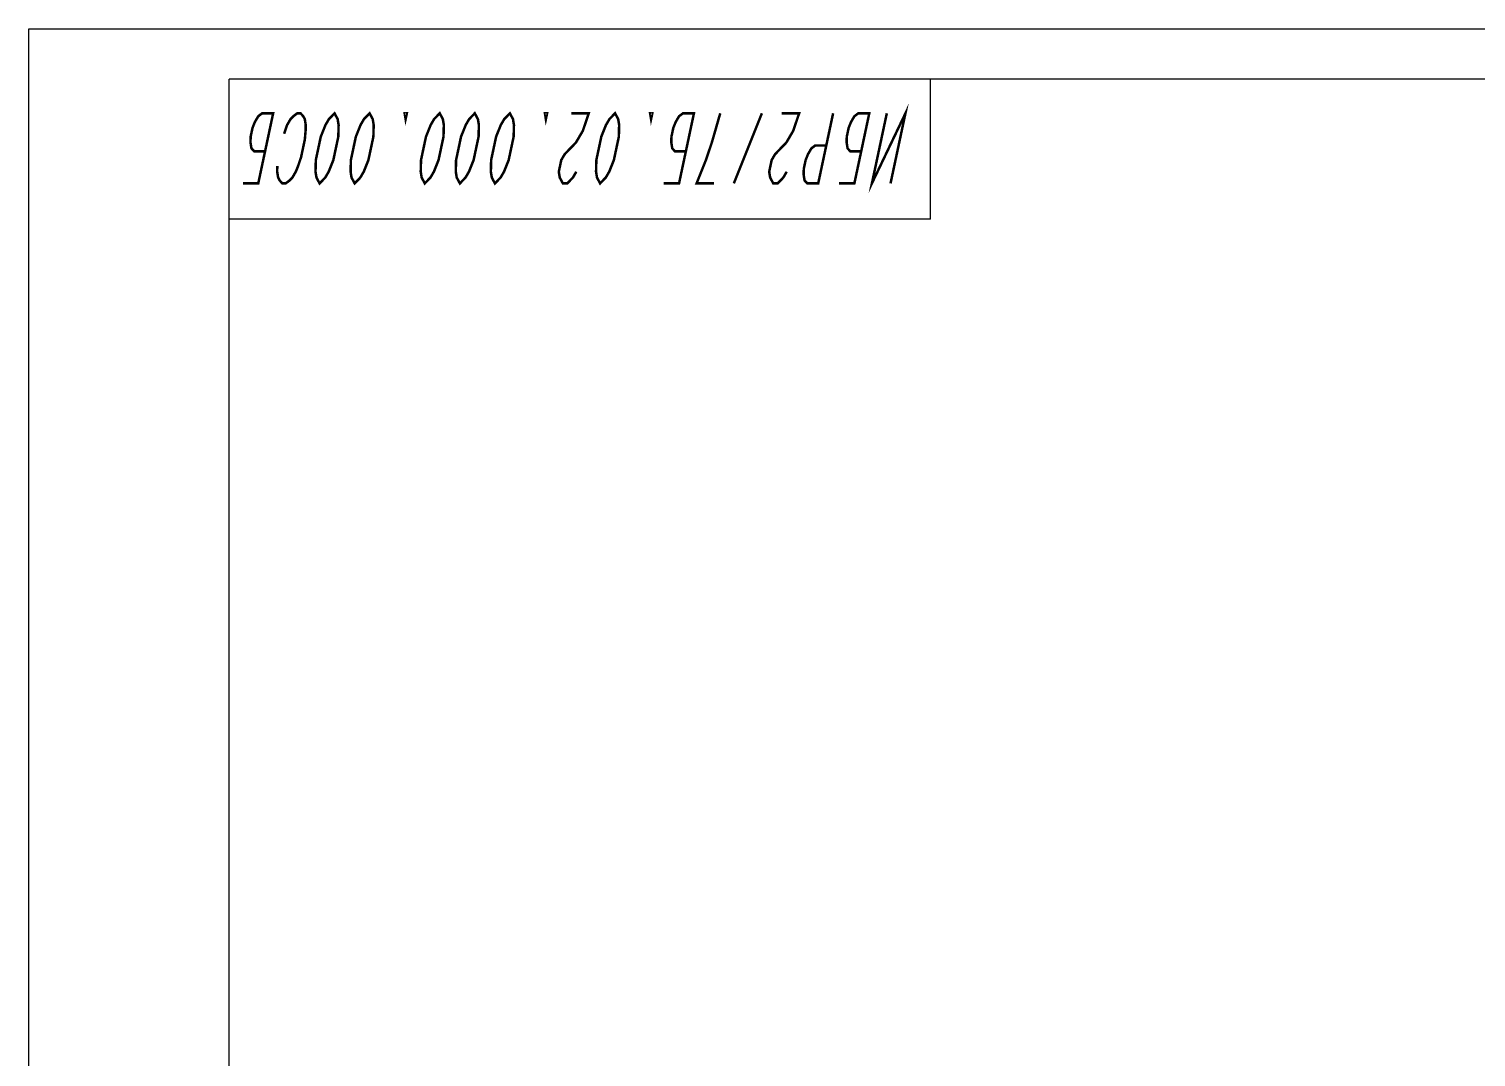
# Model space of a CAD drawing. Header units: millimetres. Extents: x 0 to 1189, y 0 to 841.
# Drawn here: x 0 to 144.4, y 738.4 to 841 of the extents above; entities that cross this region are included whole.
import ezdxf

# ---------------------------------------------------------------- set-up
doc = ezdxf.new("R2010")
doc.units = ezdxf.units.MM
doc.header["$LTSCALE"] = 65.395
doc.layers.get('0').update_dxf_attribs({"linetype": 'CONTINUOUS'})

msp = doc.modelspace()

# ---------------------------------------------------------------- linework, layer by layer
at = {"color": 7, "linetype": 'CONTINUOUS'}
for p, q in [((0, 0), (0, 841)), ((0, 841), (1189, 841)), ((90, 836), (20, 836)), ((20, 822), (20, 836)), ((20, 5), (20, 836)), ((1184, 836), (20, 836)), ((90, 822), (90, 836)), ((90, 822), (20, 822))]:
    msp.add_line(p, q, dxfattribs=at)
at = {"color": 2, "linetype": 'CONTINUOUS', "const_width": 0.25}
for points in [[(85.99648057, 825.57816321), (87.48437248, 832.57819751), (84.1371078, 825.57816321), (85.62499971, 832.57819751)], [(23.56905709, 828.78651831), (22.47530627, 828.78651831), (22.2091778, 829.07818036), (22.11441848, 829.66150446), (22.12903469, 830.24482855), (22.31502232, 831.11988727), (22.54838733, 831.70321136), (22.89113015, 832.28653546), (23.28125037, 832.57819751), (24.37499892, 832.57819751), (22.88710474, 825.57816321), (21.35585404, 825.57816321)], [(24.79032842, 827.32820807), (24.77571221, 826.74488397), (24.87046926, 826.16155988), (25.02722446, 825.86982526), (25.29335519, 825.57816321), (25.62147953, 825.57816321), (26.01159975, 825.86982526), (26.29234443, 826.16155988), (26.63508725, 826.74488397), (26.86845226, 827.32820807), (27.16381542, 828.20319421), (27.5357884, 829.9531665), (27.61240049, 830.82822522), (27.6270167, 831.41154932), (27.53225965, 831.99487341), (27.37550445, 832.28653546), (27.10937598, 832.57819751), (26.78124938, 832.57819751), (26.39112916, 832.28653546), (26.11038448, 831.99487341), (25.76764166, 831.41154932), (25.47228077, 830.5364906)], [(30.49999946, 832.57819751), (30.81350758, 831.99487341), (30.90826691, 831.41154932), (30.87903448, 830.24482855), (30.38306975, 827.91153217), (29.91633745, 826.74488397), (29.57359463, 826.16155988), (29.01210301, 825.57816321), (28.69859488, 826.16155988), (28.60383782, 826.74488397), (28.63307025, 827.91153217), (29.12903498, 830.24482855), (29.59576728, 831.41154932), (29.93850783, 831.99487341), (30.49999946, 832.57819751)], [(34.00000073, 832.57819751), (34.31350886, 831.99487341), (34.40826818, 831.41154932), (34.37903576, 830.24482855), (33.88306876, 827.91153217), (33.41633646, 826.74488397), (33.07359591, 826.16155988), (32.51210428, 825.57816321), (32.19859616, 826.16155988), (32.10383683, 826.74488397), (32.13306926, 827.91153217), (32.62903399, 830.24482855), (33.09576629, 831.41154932), (33.43850911, 831.99487341), (34.00000073, 832.57819751)], [(37.49999974, 832.57819751), (37.71875081, 832.57819751), (37.59475906, 831.99487341), (37.49999974, 832.57819751)], [(40.99999875, 832.57819751), (41.31350914, 831.99487341), (41.40826847, 831.41154932), (41.37903604, 830.24482855), (40.88306905, 827.91153217), (40.41633448, 826.74488397), (40.07359619, 826.16155988), (39.5121023, 825.57816321), (39.19859644, 826.16155988), (39.10383712, 826.74488397), (39.13306954, 827.91153217), (39.62903654, 830.24482855), (40.09576657, 831.41154932), (40.43850939, 831.99487341), (40.99999875, 832.57819751)], [(44.49999776, 832.57819751), (44.81350815, 831.99487341), (44.90826748, 831.41154932), (44.87903505, 830.24482855), (44.38306805, 827.91153217), (43.91633802, 826.74488397), (43.5735952, 826.16155988), (43.01210584, 825.57816321), (42.69859545, 826.16155988), (42.60383612, 826.74488397), (42.63306855, 827.91153217), (43.12903555, 830.24482855), (43.59576558, 831.41154932), (43.9385084, 831.99487341), (44.49999776, 832.57819751)], [(48.0000013, 832.57819751), (48.31350716, 831.99487341), (48.40826648, 831.41154932), (48.37903406, 830.24482855), (47.8830716, 827.91153217), (47.41633703, 826.74488397), (47.07359421, 826.16155988), (46.51210485, 825.57816321), (46.19859446, 826.16155988), (46.10383513, 826.74488397), (46.13306756, 827.91153217), (46.62903455, 830.24482855), (47.09576912, 831.41154932), (47.43850741, 831.99487341), (48.0000013, 832.57819751)], [(51.50000031, 832.57819751), (51.71875138, 832.57819751), (51.59475963, 831.99487341), (51.50000031, 832.57819751)], [(54.63508612, 826.74488397), (54.2923433, 826.16155988), (53.73085394, 825.57816321), (53.29335633, 825.57816321), (52.97984594, 826.16155988), (52.88508661, 826.74488397), (53.13307011, 827.91153217), (53.47581293, 828.49485626), (54.03730229, 829.07818036), (54.59879165, 829.66150446), (55.28427729, 830.82822522), (55.87499907, 832.57819751), (54.12499957, 832.57819751)], [(58.49999833, 832.57819751), (58.81350872, 831.99487341), (58.90826804, 831.41154932), (58.87903562, 830.24482855), (58.38306862, 827.91153217), (57.91633859, 826.74488397), (57.57359577, 826.16155988), (57.01210188, 825.57816321), (56.69859602, 826.16155988), (56.60383669, 826.74488397), (56.63306912, 827.91153217), (57.12903611, 830.24482855), (57.59576615, 831.41154932), (57.93850897, 831.99487341), (58.49999833, 832.57819751)], [(62.00000187, 832.57819751), (62.21874841, 832.57819751), (62.09475666, 831.99487341), (62.00000187, 832.57819751)], [(65.56905653, 828.78651831), (64.47530571, 828.78651831), (64.20917497, 829.07818036), (64.11442019, 829.66150446), (64.12903413, 830.24482855), (64.31501949, 831.11988727), (64.54838904, 831.70321136), (64.89112732, 832.28653546), (65.28124981, 832.57819751), (66.37500063, 832.57819751), (64.88710418, 825.57816321), (63.35585575, 825.57816321)], [(68.99999989, 832.57819751), (68.16129461, 829.66150446), (67.57056829, 827.91153217), (67.10383825, 826.74488397), (66.63710368, 825.57816321), (68.38710319, 825.57816321)], [(73.15625211, 832.57819751), (70.35585376, 825.57816321)], [(75.6350847, 826.74488397), (75.29234642, 826.16155988), (74.73085252, 825.57816321), (74.29335492, 825.57816321), (73.97984452, 826.16155988), (73.8850852, 826.74488397), (74.1330687, 827.91153217), (74.47581152, 828.49485626), (75.03730087, 829.07818036), (75.59879477, 829.66150446), (76.28427587, 830.82822522), (76.87500219, 832.57819751), (75.12499815, 832.57819751)], [(79.58367104, 829.36984241), (78.48992022, 829.36984241), (78.09979774, 829.07818036), (77.75706399, 828.49485626), (77.52369444, 827.91153217), (77.33770454, 827.03654602), (77.3230906, 826.45322192), (77.41784992, 825.86982526), (77.68397612, 825.57816321), (78.77772694, 825.57816321), (80.26562793, 832.57819751)], [(83.06905611, 828.78651831), (81.97530528, 828.78651831), (81.70917908, 829.07818036), (81.61441976, 829.66150446), (81.62903371, 830.24482855), (81.8150236, 831.11988727), (82.04838408, 831.70321136), (82.3911269, 832.28653546), (82.78124938, 832.57819751), (83.87500021, 832.57819751), (82.38710829, 825.57816321), (80.85585532, 825.57816321)]]:
    msp.add_lwpolyline(points, dxfattribs=at)

doc.saveas('drawing.dxf')
